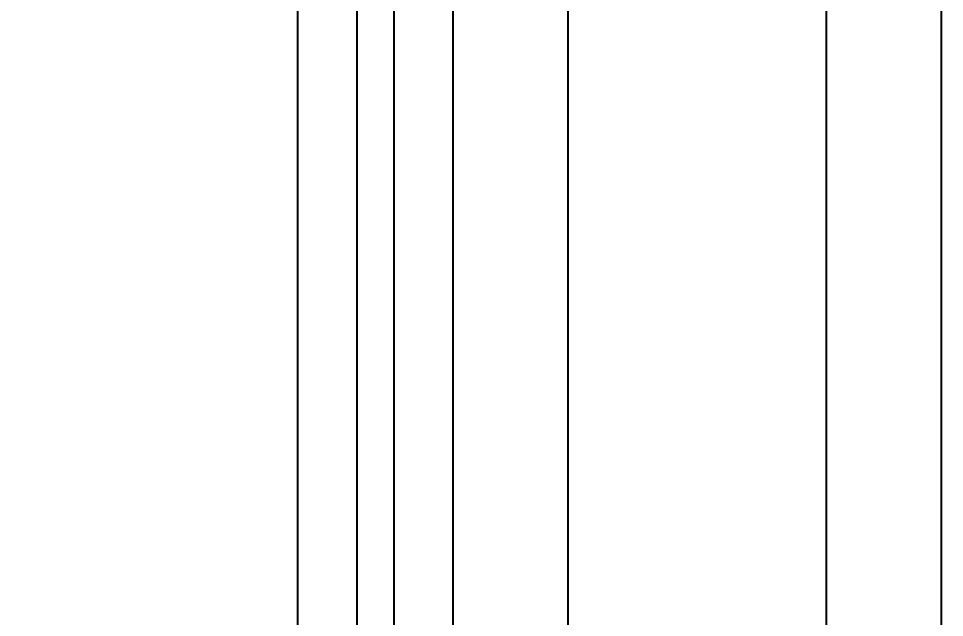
# Model space of a CAD drawing. Header units: millimetres. Extents: x 6110 to 6704, y -2661 to -1821.
# Drawn here: x 6311.09 to 6330.76, y -2241.69 to -2228.97 of the extents above; entities that cross this region are included whole.
import ezdxf

# ---------------------------------------------------------------- set-up
doc = ezdxf.new("R2010")
doc.units = ezdxf.units.MM
doc.header["$LTSCALE"] = 0.1
doc.linetypes.add('HIDDEN2', pattern=[4.7625, 3.175, -1.5875])
doc.layers.add('1', color=4, linetype='HIDDEN2', lineweight=13)
doc.layers.add('DIM', color=3, linetype='Continuous', lineweight=9)
doc.styles.get("Standard").update_dxf_attribs({"font": 'arial.ttf'})
doc.dimstyles.new('ISO-25', dxfattribs={"dimtxt": 2.5, "dimasz": 2.5, "dimexe": 1.25, "dimexo": 0.625, "dimtad": 1, "dimlfac": 5, "dimtxsty": 'Standard', "dimcen": 2.5, "dimadec": 0, "dimazin": 0, "dimtfac": 1, "dimtmove": 0, "dimatfit": 3, "dimfxl": 0, "dimarcsym": 0})

# ---------------------------------------------------------------- blocks, each defined once
blk = doc.blocks.new('*D85')
at = {"layer": 'Defpoints', "color": 0}
for p in [(6324.46, -2027.378), (6392.692, -2027.378), (6311.704, -2532.542)]:
    blk.add_point(p, dxfattribs=at)
at = {"layer": 'DIM', "color": 0, "lineweight": -2}
for p, q in [((6325.085, -2027.378), (6393.942, -2027.378)), ((6392.692, -2527.542), (6392.692, -2032.378)), ((6312.329, -2532.542), (6393.942, -2532.542))]:
    blk.add_line(p, q, dxfattribs=at)
at = {"layer": 'DIM', "color": 0}
for points in [[(6391.858, -2032.378), (6393.525, -2032.378), (6392.692, -2027.378)], [(6391.858, -2527.542), (6393.525, -2527.542), (6392.692, -2532.542)]]:
    blk.add_solid(points, dxfattribs=at)
at = {"layer": 'DIM', "color": 0, "insert": (6389.062, -2279.96), "char_height": 5, "attachment_point": 5, "rotation": 90}
blk.add_mtext('2020,7', dxfattribs=at)
blk = doc.blocks.new('*D93')
at = {"layer": 'Defpoints', "color": 0}
for p in [(6325.085, -2027.378), (6402.037, -2595.98), (6423.82, -2595.98)]:
    blk.add_point(p, dxfattribs=at)
at = {"layer": 'DIM', "color": 0, "lineweight": -2}
for p, q in [((6325.71, -2027.378), (6425.07, -2027.378)), ((6423.82, -2032.378), (6423.82, -2590.98)), ((6402.662, -2595.98), (6425.07, -2595.98))]:
    blk.add_line(p, q, dxfattribs=at)
at = {"layer": 'DIM', "color": 0}
for points in [[(6422.987, -2032.378), (6424.654, -2032.378), (6423.82, -2027.378)], [(6422.987, -2590.98), (6424.654, -2590.98), (6423.82, -2595.98)]]:
    blk.add_solid(points, dxfattribs=at)
at = {"layer": 'DIM', "color": 0, "insert": (6420.19, -2311.679), "char_height": 5, "attachment_point": 5, "rotation": 90}
blk.add_mtext('2274,4', dxfattribs=at)

msp = doc.modelspace()

# ---------------------------------------------------------------- hatches: boundary and pattern name
at = {"layer": 'DIM'}
h = msp.add_hatch(dxfattribs=at)
h.set_pattern_fill('ANSI31', color=2)
edge = h.paths.add_edge_path()
edge.add_line((6619.617, -2595.98), (6619.617, -1962.206))
edge.add_line((6634.617, -1966.11), (6619.617, -1966.11))
edge.add_line((6634.617, -2610.98), (6634.617, -1966.11))
edge.add_line((6634.617, -2610.98), (6184.457, -2610.98))
edge.add_line((6619.617, -2595.98), (6184.457, -2595.98))
edge.add_line((6184.457, -2610.98), (6184.457, -2595.98))

# ---------------------------------------------------------------- linework, layer by layer
at = {"layer": '1', "color": 7, "linetype": 'Continuous', "lineweight": -3}
for p, q in [((6317.029, -2282.729), (6317.029, -2226.476)), ((6318.277, -2226.482), (6318.277, -2282.73)), ((6319.07, -2282.73), (6319.07, -2226.487)), ((6320.319, -2226.495), (6320.319, -2282.73)), ((6330.696, -2354.877), (6330.696, -2226.539)), ((6322.757, -2226.736), (6322.757, -2274.772)), ((6328.257, -2274.772), (6328.257, -2226.732))]:
    msp.add_line(p, q, dxfattribs=at)

# ---------------------------------------------------------------- dimensions: what is measured, and where the dimension line sits
at = {"layer": 'DIM'}
for base, p1, p2, picture, middle in [((6392.692, -2027.378), (6311.704, -2532.542), (6324.46, -2027.378), '*D85', (6389.062, -2279.96)), ((6423.82, -2595.98), (6325.085, -2027.378), (6402.037, -2595.98), '*D93', (6420.19, -2311.679))]:
    dim = msp.add_linear_dim(base=base, p1=p1, p2=p2, angle=90, dimstyle='ISO-25', override={"dimtxt": 5, "dimasz": 5, "dimdec": 1, "dimlfac": 4, "dimadec": 1, "dimtdec": 1, "dimfxl": 1.25, "dimtfill": 1}, dxfattribs=at)
    dim.commit()
    dim.dimension.update_dxf_attribs({"geometry": picture, "text_midpoint": middle})

doc.saveas('drawing.dxf')
